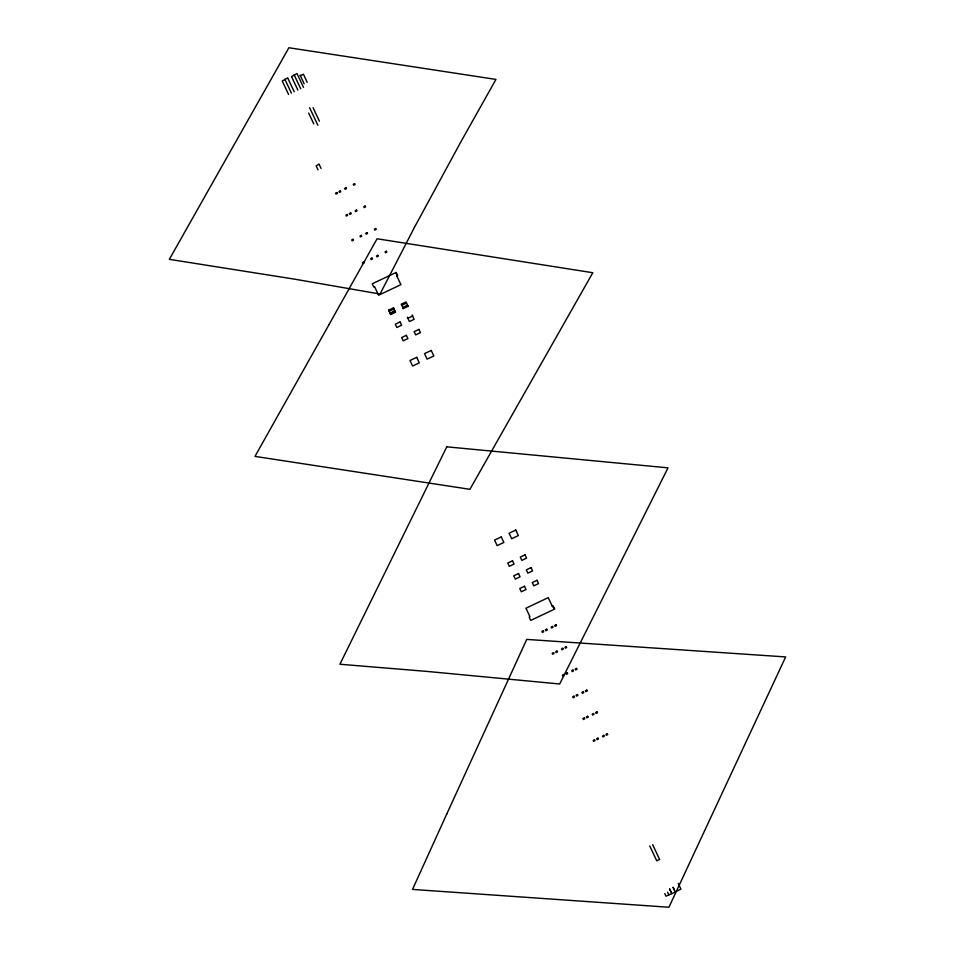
<?xml version="1.0" encoding="UTF-8"?>
<svg xmlns="http://www.w3.org/2000/svg" width="955" height="955" viewBox="0 0 955 955"><rect width="100%" height="100%" fill="white"/><g stroke="black" fill="none" stroke-linecap="round" stroke-linejoin="round"><path stroke-width="1.43" d="M390.762 314.505L388.697 310.148L393.448 307.892L395.513 312.261L390.762 314.505L390.237 313.419L393.4 311.497M288.589 94.497L282.238 80.996L287.706 77.928M297.876 90.104L291.526 76.603L296.993 73.535L303.523 87.418M300.24 75.72L303.439 74.204L307.164 82.333M318.027 169.859L316.165 165.895L319.006 164.069M396.146 272.462L372.247 283.79L373.799 287.097L374.599 286.715L378.61 295.238L400.909 284.662L396.898 276.15L396.146 272.462L397.698 275.768L396.898 276.15M401.745 305.302L406.508 303.045L405.982 301.947L401.219 304.203L403.285 308.572L408.048 306.316L406.508 303.045M394.451 310.853L393.448 307.892L393.973 308.99L389.222 311.235L388.697 310.148M390.237 313.419L394.988 311.163L395.513 312.261M412.608 316.01L414.148 319.292L409.397 321.537L407.857 318.266L412.608 316.01L412.083 314.923M552.265 606.162L553.064 605.78L554.616 609.087L530.717 620.416L529.165 617.109L529.965 616.727L525.954 608.216L548.254 597.639L552.265 606.162L554.616 609.087M671.675 893.558L666.017 896.232L664.752 893.546M675.304 891.827L680.963 889.153L678.241 883.387M300.156 75.29L304.144 83.765M408.048 306.316L407.522 305.218L402.759 307.474L403.285 308.572M294.164 74.872L300.706 88.767M407.331 317.167L407.857 318.266M284.888 79.277L291.418 93.16M313.061 107.676L319.412 121.178M309.599 107.664L317.848 125.212M308.668 113.048L313.753 123.852M673.132 887.279L675.352 891.994L671.783 893.689L669.562 888.974M673.084 887.446L674.349 890.132M652.659 844.686L659.619 859.452L656.742 860.825L649.782 846.046M669.718 889.045L670.983 891.731M287.897 78.322L294.247 91.823M667.581 892.197L668.846 894.895M319.197 164.463L321.059 168.426M446.737 814.066L412.524 889.415L668.93 907.25L785.655 656.933L526.73 639.408L446.737 814.066M446.773 446.833L339.92 664.238L428.031 671.508L559.666 683.995L668.011 467.843L446.773 446.833M414.41 227.433L380.042 294.033L295.191 279.254L169.345 259.342L288.899 47.75L495.955 79.42L460.668 142.2L414.41 227.433M328.974 324.676L254.985 456.383L469.908 489.318L592.804 272.724L377.082 238.774L328.974 324.676M346.008 187.765L344.671 188.386L345.101 189.305L346.438 188.672L346.008 187.765M354.592 183.682L353.255 184.315L353.684 185.234L355.021 184.601L354.592 183.682M336.888 192.528L335.563 193.161L335.993 194.08L337.33 193.447L336.888 192.528M340.362 190.881L339.025 191.513L339.455 192.433L340.792 191.8L340.362 190.881M347.238 214.517L345.913 215.15L346.343 216.057L347.668 215.424L347.238 214.517M350.712 212.87L349.375 213.502L349.805 214.421L351.142 213.789L350.712 212.87M356.525 210.112L355.188 210.745L355.63 211.664L356.955 211.031L356.525 210.112M365.12 206.041L363.783 206.674L364.213 207.593L365.55 206.96L365.12 206.041M353.04 239.287L351.703 239.92L352.132 240.839L353.469 240.206L353.04 239.287M361.3 235.372L359.975 236.004L360.405 236.912L361.73 236.279L361.3 235.372M367.126 232.614L365.789 233.235L366.219 234.154L367.556 233.521L367.126 232.614M375.709 228.532L374.372 229.164L374.814 230.083L376.139 229.451L375.709 228.532M363.736 262.004L362.399 262.637L362.828 263.544L364.165 262.912L363.736 262.004M371.996 258.077L370.671 258.709L371.101 259.629L372.426 258.996L371.996 258.077M377.822 255.319L376.485 255.952L376.915 256.871L378.252 256.238L377.822 255.319M386.405 251.249L385.068 251.881L385.51 252.8L386.835 252.168L386.405 251.249M400.085 321.954L395.322 324.211L396.862 327.481L401.625 325.225L400.085 321.954M406.376 335.324L401.625 337.569L403.165 340.851L407.916 338.595L406.376 335.324M418.899 329.38L414.148 331.636L415.688 334.907L420.451 332.65L418.899 329.38M416.714 357.337L410.005 360.513L412.608 366.028L419.305 362.84L416.714 357.337M431.23 350.449L424.533 353.625L427.124 359.14L433.833 355.964L431.23 350.449M501.268 536.937L494.559 540.112L497.149 545.627L503.858 542.452L501.268 536.937M515.784 530.049L509.075 533.236L511.677 538.739L518.374 535.564L515.784 530.049M512.513 560.788L507.762 563.044L509.302 566.315L514.053 564.059L512.513 560.788M525.047 554.855L520.284 557.111L521.836 560.382L526.587 558.126L525.047 554.855M518.529 573.549L513.766 575.805L515.306 579.076L520.069 576.82L518.529 573.549M531.052 567.616L526.301 569.872L527.84 573.143L532.592 570.887L531.052 567.616M524.498 586.251L519.747 588.507L521.287 591.778L526.038 589.522L524.498 586.251M537.032 580.306L532.269 582.562L533.809 585.833L538.572 583.577L537.032 580.306M543.252 630.837L541.915 631.47L542.356 632.389L543.682 631.756L543.252 630.837M546.726 629.19L545.389 629.823L545.818 630.742L547.155 630.109L546.726 629.19M552.539 626.432L551.202 627.065L551.632 627.984L552.969 627.351L552.539 626.432M556.001 624.785L554.676 625.418L555.106 626.337L556.443 625.704L556.001 624.785M553.542 652.695L552.205 653.327L552.635 654.235L553.972 653.602L553.542 652.695M557.004 651.047L555.679 651.68L556.108 652.599L557.433 651.967L557.004 651.047M562.829 648.29L561.492 648.923L561.922 649.842L563.259 649.209L562.829 648.29M566.291 646.642L564.954 647.275L565.396 648.194L566.721 647.562L566.291 646.642M563.784 674.457L562.447 675.09L562.889 676.009L564.214 675.376L563.784 674.457M567.258 672.809L565.921 673.442L566.351 674.361L567.688 673.729L567.258 672.809M573.072 670.052L571.735 670.685L572.164 671.604L573.501 670.971L573.072 670.052M576.534 668.416L575.208 669.037L575.638 669.956L576.975 669.324L576.534 668.416M574.015 696.183L572.678 696.816L573.107 697.735L574.444 697.102L574.015 696.183M577.477 694.536L576.14 695.168L576.581 696.088L577.906 695.455L577.477 694.536M583.302 691.778L581.965 692.411L582.395 693.33L583.732 692.697L583.302 691.778M586.764 690.143L585.427 690.775L585.857 691.683L587.194 691.05L586.764 690.143M584.245 717.933L582.92 718.566L583.35 719.485L584.687 718.852L584.245 717.933M587.719 716.298L586.382 716.93L586.812 717.838L588.149 717.205L587.719 716.298M593.533 713.54L592.207 714.173L592.637 715.08L593.962 714.447L593.533 713.54M597.006 711.893L595.669 712.526L596.099 713.445L597.436 712.812L597.006 711.893M594.523 739.767L593.198 740.4L593.628 741.319L594.965 740.686L594.523 739.767M597.997 738.131L596.66 738.764L597.09 739.683L598.427 739.051L597.997 738.131M603.811 735.374L602.486 736.007L602.915 736.926L604.24 736.293L603.811 735.374M607.285 733.726L605.948 734.359L606.377 735.278L607.714 734.646L607.285 733.726"/></g></svg>
